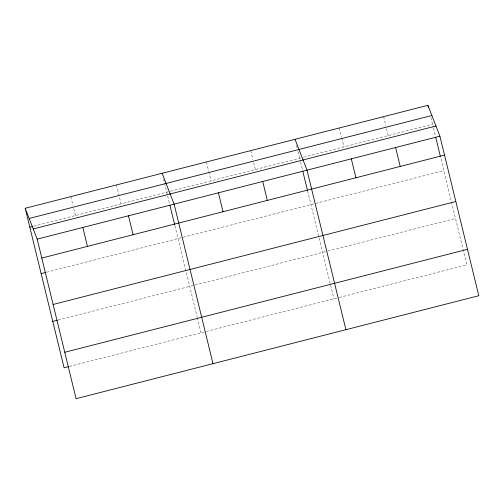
<?xml version="1.0" encoding="UTF-8"?>
<svg xmlns="http://www.w3.org/2000/svg" width="504" height="504" viewBox="0 0 504 504"><rect width="100%" height="100%" fill="white"/><g stroke="black" fill="none" stroke-linecap="round" stroke-linejoin="round"><path stroke-width="0.38" stroke-dasharray="2.52 1.89" d="M33.617 226.214L302.633 157.443M303.389 157.254L432.533 124.236M46.45 272.229L443.841 170.642M58.099 320.04L194.204 285.245M194.96 285.056L327.102 251.269M327.852 251.08L455.496 218.453M69.413 366.44L205.519 331.651M206.268 331.456L338.417 297.675M339.167 297.486L466.811 264.852L440.502 156.946M430.87 117.432L433.27 127.279M433.459 128.041L435.5 136.408M383.62 116.651L385.831 125.729M386.574 128.753L388.231 135.563M339.324 127.972L341.536 137.05M341.718 137.806L343.93 146.885M296.497 145.354L297.234 148.378M297.971 151.402L300.371 161.255M300.56 162.017L302.602 170.383M307.604 190.922L333.913 298.828M250.721 150.627L252.939 159.699M253.676 162.729L255.333 169.539M206.426 161.948L208.637 171.026M208.82 171.782L211.037 180.86M163.598 179.323L164.336 182.353M164.524 183.109L167.479 195.231M167.662 195.987L169.703 204.359M174.894 225.653L197.121 316.827M197.303 317.589L201.014 332.798M116.481 184.943L121.092 203.855M70.844 196.61L73.055 205.689M73.792 208.713L75.455 215.523"/><path stroke-width="0.76" d="M25.2 208.278L427.921 105.323L439.91 136.193L478.8 295.722L76.079 398.677L37.189 239.148L25.2 208.278L64.09 367.807L68.651 366.635M29.156 218.465L431.878 115.51M29.812 227.191L32.855 226.409M33.233 228.961L435.954 126.006M37.189 239.148L439.91 136.193M41.8 258.061L444.522 155.106M41.12 273.59L45.688 272.425M53.115 304.46L455.837 201.512M52.775 321.401L57.343 320.235M64.77 352.271L467.485 249.322M295.023 139.299L307.012 170.169L345.901 329.698M162.124 173.275L174.113 204.145L213.003 363.674M427.921 105.323L428.476 107.598M435.683 137.17L440.32 156.19M395.615 147.521L400.22 166.433M351.313 158.848L355.925 177.761M302.784 171.146L307.421 190.159M262.716 181.497L267.328 200.409M218.415 192.818L223.026 211.73M169.886 205.115L174.712 224.897M128.476 215.813L133.088 234.725M82.832 227.48L87.444 246.393"/></g></svg>
